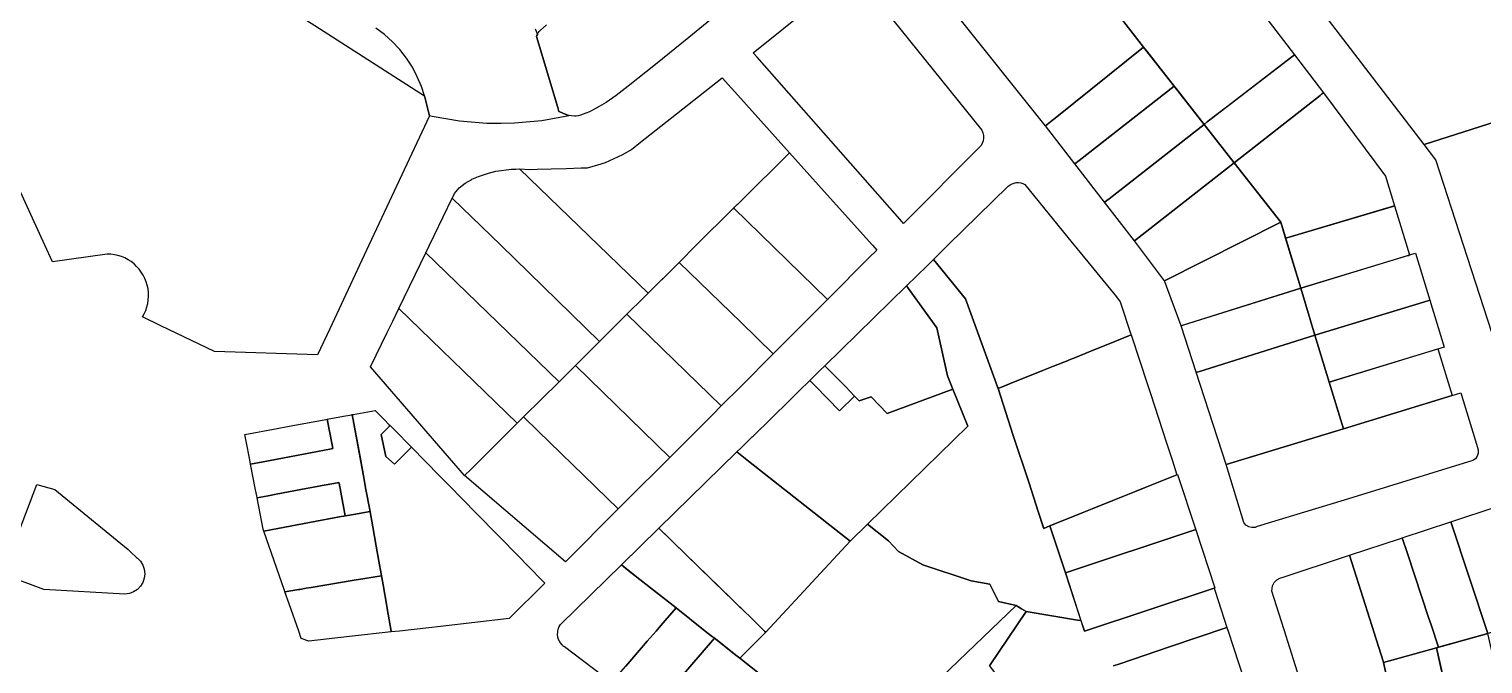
# Model space of a CAD drawing. Header units: metres. Extents: x 3 to 1027712, y 40 to 4430649.
# Drawn here: x 510570.9 to 510867.4, y 4411445.4 to 4411574.8 of the extents above; entities that cross this region are included whole.
import ezdxf

# ---------------------------------------------------------------- set-up
doc = ezdxf.new("R2010")
doc.units = ezdxf.units.M
doc.header["$MEASUREMENT"] = 0
doc.layers.add('A.ES.SDGC.CP.07003.cadastralparcel — CadastralParcel', color=1, linetype='Continuous')

msp = doc.modelspace()

# ---------------------------------------------------------------- linework, layer by layer
at = {"layer": 'A.ES.SDGC.CP.07003.cadastralparcel — CadastralParcel', "color": 7, "linetype": 'Continuous', "flags": 128}
for points in [[(510886.24, 4411561.2), (510855.35, 4411551.32), (510823.32, 4411593.17), (510810.9, 4411609.4), (510806.3, 4411615.4), (510809.5, 4411618.01), (510811.3, 4411619.48), (510815.96, 4411623.29), (510820.42, 4411626.93), (510823.32, 4411629.3), (510824.75, 4411630.46), (510824.55, 4411630.71), (510852.4, 4411652.99), (510846.76, 4411670.76), (510846.93, 4411670.82), (510851, 4411672.66), (510851.61, 4411672.98), (510851.93, 4411673.15), (510868.13, 4411622.2)], [(510608.72, 4411588.78), (510651.5, 4411561.23), (510652.53, 4411557.17), (510640.16, 4411530.76), (510632.19, 4411513.75), (510629.7, 4411508.44), (510608.72, 4411509.09), (510597.77, 4411514.36), (510594.02, 4411516.17), (510594.38, 4411516.82), (510594.68, 4411517.5), (510594.92, 4411518.21), (510595.09, 4411518.93), (510595.2, 4411519.67), (510595.25, 4411520.41), (510595.23, 4411521.15), (510595.14, 4411521.89), (510594.99, 4411522.62), (510594.78, 4411523.33), (510594.5, 4411524.03), (510594.16, 4411524.69), (510593.77, 4411525.32), (510593.32, 4411525.91), (510592.82, 4411526.47), (510592.28, 4411526.97), (510591.69, 4411527.43), (510591.06, 4411527.83), (510590.41, 4411528.18), (510589.72, 4411528.47), (510589.01, 4411528.69), (510588.28, 4411528.85), (510587.55, 4411528.95), (510586.8, 4411528.98), (510575.65, 4411527.39), (510574.1, 4411530.77), (510558.97, 4411563.71)], [(510714.06, 4411580.22), (510705.45, 4411573.14), (510698.64, 4411567.64), (510693.05, 4411563.18), (510690.6, 4411561.32), (510689.24, 4411560.34), (510688.54, 4411559.88), (510687.16, 4411559.06), (510685.93, 4411558.39), (510685.15, 4411557.99), (510684.44, 4411557.68), (510683.36, 4411557.29), (510682.83, 4411557.16), (510682.45, 4411557.11), (510682.08, 4411557.1), (510681.48, 4411557.14), (510680.99, 4411557.24), (510680.92, 4411557.26), (510680.53, 4411557.37), (510679.74, 4411557.68), (510679.43, 4411557.82), (510678.94, 4411558.07), (510678.71, 4411558.84), (510674.38, 4411573.35), (510674.46, 4411573.53), (510674.55, 4411573.76), (510674.55, 4411573.76), (510674.56, 4411573.79), (510674.72, 4411574.09), (510674.9, 4411574.35), (510675.08, 4411574.55), (510676.4, 4411575.74)], [(510674.12, 4411574.87), (510674.15, 4411574.79), (510674.55, 4411573.76), (510674.46, 4411573.53), (510674.38, 4411573.35), (510678.71, 4411558.84), (510678.94, 4411558.07), (510679.43, 4411557.82), (510679.74, 4411557.68), (510680.53, 4411557.37), (510680.92, 4411557.26), (510680.92, 4411557.26), (510680.97, 4411557.13), (510675.44, 4411556.14), (510669.84, 4411555.64), (510667.12, 4411555.57), (510664.23, 4411555.62), (510658.63, 4411556.09), (510653.09, 4411557.05), (510652.53, 4411557.17), (510651.5, 4411561.23), (510650.88, 4411563.11), (510650.05, 4411565.14), (510649.04, 4411567.09), (510647.86, 4411568.94), (510646.51, 4411570.67), (510646.38, 4411570.83), (510645.02, 4411572.27), (510643.38, 4411573.73), (510641.61, 4411575.04)], [(510874.24, 4411497.51), (510863.42, 4411530.76), (510857.74, 4411548.2), (510855.35, 4411551.32), (510886.24, 4411561.2)], [(510720.12, 4411443.2), (510715.82, 4411446.58), (510721.11, 4411451.87), (510721.11, 4411451.87), (510738.32, 4411470.46), (510741.88, 4411473.94), (510746.12, 4411470.52), (510748.17, 4411468.36), (510753.14, 4411465.63), (510763.02, 4411462.38), (510766.82, 4411461.69), (510768.57, 4411458.18), (510772.2, 4411457.35), (510743.59, 4411429.85)], [(510830.29, 4411441.35), (510826.83, 4411452.38), (510824.82, 4411458.76), (510824.35, 4411460.25), (510824.45, 4411461.34), (510824.8, 4411462), (510825.31, 4411462.54), (510825.95, 4411462.91), (510826.66, 4411463.14), (510839.57, 4411467.4), (510840.18, 4411467.6), (510847.03, 4411445.98), (510847.12, 4411445.68), (510848.54, 4411439.26)], [(510689.67, 4411441.62), (510680.05, 4411448.89), (510680.03, 4411448.91), (510680, 4411448.93), (510679.97, 4411448.95), (510679.95, 4411448.97), (510679.82, 4411449.07), (510679.71, 4411449.18), (510679.68, 4411449.2), (510679.66, 4411449.23), (510679.63, 4411449.25), (510679.61, 4411449.28), (510679.58, 4411449.3), (510679.56, 4411449.33), (510679.53, 4411449.35), (510679.44, 4411449.45), (510679.12, 4411449.89), (510678.88, 4411450.38), (510678.73, 4411450.9), (510678.66, 4411451.44), (510678.68, 4411451.98), (510678.71, 4411452.13), (510678.79, 4411452.51), (510678.99, 4411453.02), (510679.26, 4411453.49), (510691.68, 4411465.63), (510692.95, 4411464.63), (510692.95, 4411464.63), (510695.45, 4411462.66), (510702.82, 4411456.84), (510699.73, 4411453.27), (510698.74, 4411452.13), (510696.94, 4411450.04), (510695.76, 4411448.68), (510692.56, 4411444.98)], [(510766.75, 4411445.03), (510774.23, 4411456.11), (510784.68, 4411454.36), (510784.68, 4411454.36), (510785.4, 4411454.24), (510786.11, 4411452.08), (510812.53, 4411460.85), (510812.74, 4411460.22), (510815.15, 4411452.85), (510803.44, 4411448.88), (510793.32, 4411445.46), (510792.04, 4411445.03)], [(510792.04, 4411445.03), (510793.32, 4411445.46), (510803.44, 4411448.88), (510815.15, 4411452.85), (510815.39, 4411452.12), (510820.9, 4411435.25)]]:
    msp.add_lwpolyline(points, dxfattribs=at)
for points in [[(510810.66, 4411593.35), (510816.75, 4411585.42), (510822.87, 4411577.46), (510828.92, 4411569.6), (510815.34, 4411559.16), (510811.12, 4411555.91), (510810.49, 4411555.42), (510804.38, 4411563.23), (510798.18, 4411571.15), (510792.03, 4411579.01), (510786.12, 4411586.57), (510786.75, 4411587.07), (510804.67, 4411601.31), (510810.66, 4411593.35)], [(510769.91, 4411586.27), (510769.78, 4411586.44), (510779.62, 4411594.31), (510779.71, 4411594.2), (510785.94, 4411586.42), (510786.12, 4411586.57), (510792.03, 4411579.01), (510798.18, 4411571.15), (510780.44, 4411556.99), (510778.13, 4411555.15), (510777.84, 4411555.51), (510759.92, 4411577.9), (510759.74, 4411578.13), (510759.6, 4411578.3), (510759.41, 4411578.54), (510761.83, 4411580.32), (510764.25, 4411582.1), (510769.91, 4411586.27)], [(510749.17, 4411535.22), (510748.91, 4411535.53), (510719.34, 4411569.1), (510718.54, 4411570.01), (510737.42, 4411585.23), (510738.02, 4411585.52), (510738.67, 4411585.64), (510739.34, 4411585.57), (510739.96, 4411585.31), (510740.48, 4411584.89), (510765.15, 4411554.25), (510765.37, 4411553.72), (510765.49, 4411553.17), (510765.51, 4411552.6), (510765.42, 4411552.04), (510765.23, 4411551.51), (510764.95, 4411551.02), (510749.17, 4411535.22)], [(510778.96, 4411555.82), (510780.44, 4411556.99), (510798.18, 4411571.15), (510798.82, 4411570.34), (510804.38, 4411563.23), (510785.01, 4411548.08), (510784.12, 4411547.38), (510778.13, 4411555.15), (510778.96, 4411555.82)], [(510828.92, 4411569.6), (510834.85, 4411561.88), (510834.48, 4411561.58), (510834.17, 4411561.34), (510816.61, 4411547.6), (510810.49, 4411555.42), (510811.12, 4411555.91), (510828.4, 4411569.2), (510828.92, 4411569.6)], [(510670.86, 4411546.34), (510672.99, 4411546.22), (510674.53, 4411546.27), (510677.38, 4411546.36), (510680.39, 4411546.45), (510683.47, 4411546.54), (510684.79, 4411546.58), (510686.88, 4411547.14), (510688.43, 4411547.68), (510691.96, 4411549.28), (510693.72, 4411550.32), (510695.55, 4411551.77), (510705.13, 4411559.31), (510712.22, 4411564.91), (510716.02, 4411560.67), (510725.93, 4411549.63), (510716.02, 4411539.78), (510714.42, 4411538.19), (510706.94, 4411530.76), (510703.44, 4411527.29), (510697.12, 4411521.01), (510670.86, 4411546.34)], [(510785.01, 4411548.08), (510804.38, 4411563.23), (510804.98, 4411562.46), (510810.49, 4411555.42), (510791.12, 4411540.27), (510790.17, 4411539.53), (510784.12, 4411547.38), (510785.01, 4411548.08)], [(510849.33, 4411538.81), (510827.85, 4411532.43), (510827.1, 4411532.21), (510826.12, 4411535.45), (510816.61, 4411547.6), (510834.17, 4411561.34), (510834.48, 4411561.58), (510834.85, 4411561.88), (510847.5, 4411544.84), (510849.33, 4411538.81)], [(510810.49, 4411555.42), (510816.61, 4411547.6), (510796.29, 4411531.7), (510790.17, 4411539.53), (510791.12, 4411540.27), (510810.49, 4411555.42)], [(510714.74, 4411538.51), (510716.02, 4411539.78), (510725.93, 4411549.63), (510734.26, 4411540.35), (510742.85, 4411530.76), (510743.74, 4411529.77), (510742.16, 4411528.18), (510733.85, 4411519.88), (510733.72, 4411519.75), (510714.59, 4411538.37), (510714.74, 4411538.51)], [(510802.43, 4411523.49), (510796.29, 4411531.7), (510816.61, 4411547.6), (510826.12, 4411535.45), (510802.43, 4411523.49)], [(510669.22, 4411546.27), (510670.16, 4411546.31), (510670.86, 4411546.34), (510697.12, 4411521.01), (510696.7, 4411520.59), (510696.25, 4411520.14), (510692.78, 4411516.7), (510687.22, 4411511.17), (510667.11, 4411530.76), (510657.19, 4411540.38), (510657.55, 4411541.11), (510657.65, 4411541.32), (510658.62, 4411542.47), (510659.82, 4411543.41), (510661.14, 4411544.2), (510661.2, 4411544.23), (510662.54, 4411544.8), (510664.56, 4411545.48), (510666.06, 4411545.85), (510666.63, 4411545.96), (510668.74, 4411546.25), (510669.22, 4411546.27)], [(510761.87, 4411519.84), (510755.34, 4411527.9), (510758.27, 4411530.76), (510770.58, 4411542.81), (510770.94, 4411543.09), (510771.33, 4411543.31), (510771.76, 4411543.46), (510772.2, 4411543.54), (510772.65, 4411543.55), (510773.1, 4411543.48), (510773.53, 4411543.34), (510773.93, 4411543.14), (510783.63, 4411531.26), (510784.04, 4411530.76), (510792.64, 4411520.23), (510793.42, 4411519.27), (510795.59, 4411512.63), (510795.64, 4411512.49), (510792.65, 4411511.29), (510791.12, 4411510.67), (510790.6, 4411510.46), (510787.4, 4411509.18), (510787.09, 4411509.06), (510784.27, 4411507.92), (510782.86, 4411507.35), (510782.75, 4411507.31), (510779.82, 4411506.13), (510778.1, 4411505.44), (510777.76, 4411505.3), (510773.22, 4411503.47), (510771.99, 4411502.98), (510768.48, 4411501.57), (510768.36, 4411501.89), (510761.87, 4411519.84)], [(510653.5, 4411532.75), (510657.19, 4411540.38), (510667.11, 4411530.76), (510687.22, 4411511.17), (510682.28, 4411506.25), (510678.95, 4411502.95), (510651.81, 4411529.26), (510652.54, 4411530.76), (510653.5, 4411532.75)], [(510733.72, 4411519.75), (510733.56, 4411519.58), (510722.61, 4411508.61), (510716.02, 4411515.07), (510703.44, 4411527.29), (510706.94, 4411530.76), (510714.42, 4411538.19), (510714.59, 4411538.37), (510733.72, 4411519.75)], [(510852.37, 4411528.79), (510852.21, 4411528.72), (510830.2, 4411522.02), (510827.1, 4411532.21), (510827.85, 4411532.43), (510849.19, 4411538.77), (510849.33, 4411538.81), (510852.37, 4411528.79)], [(510805.83, 4411514.38), (510802.43, 4411523.49), (510826.12, 4411535.45), (510830.2, 4411522.02), (510805.83, 4411514.38)], [(510646.29, 4411517.87), (510651.81, 4411529.26), (510678.95, 4411502.95), (510671.73, 4411495.78), (510670.42, 4411494.48), (510646.29, 4411517.87)], [(510703.44, 4411527.29), (510716.02, 4411515.07), (510722.61, 4411508.61), (510716.02, 4411502.01), (510712.02, 4411498.01), (510692.78, 4411516.7), (510696.25, 4411520.14), (510703.44, 4411527.29)], [(510778.54, 4411473.35), (510779.07, 4411473.56), (510782.22, 4411463.96), (510785.4, 4411454.24), (510784.68, 4411454.36), (510774.23, 4411456.11), (510773.27, 4411456.68), (510772.2, 4411457.35), (510768.57, 4411458.18), (510766.82, 4411461.69), (510763.02, 4411462.38), (510753.14, 4411465.63), (510748.17, 4411468.36), (510746.12, 4411470.52), (510741.88, 4411473.94), (510762.3, 4411493.91), (510759.27, 4411501.43), (510758.17, 4411504.17), (510756.01, 4411513.93), (510749.81, 4411522.48), (510754, 4411526.58), (510755.34, 4411527.9), (510761.87, 4411519.84), (510768.36, 4411501.89), (510768.48, 4411501.57), (510771.6, 4411492.02), (510774.73, 4411482.47), (510776.75, 4411476.3), (510777.81, 4411473.05), (510778.54, 4411473.35)], [(510852.37, 4411528.79), (510853.63, 4411529.14), (510856.54, 4411519.59), (510855.28, 4411519.2), (510833.12, 4411512.46), (510830.2, 4411522.02), (510851.99, 4411528.66), (510852.21, 4411528.72), (510852.37, 4411528.79)], [(510737.42, 4411501.88), (510733.17, 4411506.21), (510749.81, 4411522.48), (510756.01, 4411513.93), (510758.17, 4411504.17), (510759.27, 4411501.43), (510745.85, 4411496.5), (510742.58, 4411499.86), (510740.19, 4411499.06), (510739.23, 4411500.04), (510737.42, 4411501.88)], [(510806.35, 4411514.55), (510830.2, 4411522.02), (510833.12, 4411512.46), (510809.34, 4411505), (510808.92, 4411504.87), (510805.83, 4411514.38), (510806.35, 4411514.55)], [(510645.06, 4411515.33), (510646.29, 4411517.87), (510670.42, 4411494.48), (510660.95, 4411485.07), (510659.71, 4411483.84), (510640.54, 4411505.99), (510643.93, 4411512.99), (510645.06, 4411515.33)], [(510859.45, 4411510.02), (510836.03, 4411502.89), (510833.12, 4411512.46), (510855.28, 4411519.2), (510856.54, 4411519.59), (510859.45, 4411510.02)], [(510692.78, 4411516.7), (510712.02, 4411498.01), (510710.22, 4411496.21), (510702.35, 4411488.33), (510701.52, 4411487.5), (510682.28, 4411506.25), (510687.22, 4411511.17), (510692.78, 4411516.7)], [(510804.96, 4411483.98), (510779.07, 4411473.56), (510777.81, 4411473.05), (510777.7, 4411473.39), (510776.75, 4411476.3), (510774.73, 4411482.47), (510771.6, 4411492.02), (510768.48, 4411501.57), (510770.32, 4411502.31), (510771.99, 4411502.98), (510773.22, 4411503.47), (510777.76, 4411505.3), (510778.1, 4411505.44), (510779.82, 4411506.13), (510782.75, 4411507.31), (510782.86, 4411507.35), (510784.27, 4411507.92), (510787.09, 4411509.06), (510787.4, 4411509.18), (510790.6, 4411510.46), (510791.12, 4411510.67), (510792.65, 4411511.29), (510795.64, 4411512.49), (510796.36, 4411510.29), (510796.73, 4411509.16), (510799.55, 4411500.54), (510802.83, 4411490.51), (510804.03, 4411486.83), (510804.9, 4411484.19), (510804.92, 4411484.12), (510804.96, 4411483.98)], [(510809.34, 4411505), (510833.12, 4411512.46), (510836.03, 4411502.89), (510838.93, 4411493.37), (510815.01, 4411486.09), (510808.92, 4411504.87), (510809.34, 4411505)], [(510858.19, 4411509.64), (510861.09, 4411500.12), (510838.93, 4411493.37), (510836.03, 4411502.89), (510858.19, 4411509.64)], [(510682.28, 4411506.25), (510701.52, 4411487.5), (510692.54, 4411478.51), (510691.04, 4411477.01), (510674.73, 4411492.86), (510671.73, 4411495.78), (510678.95, 4411502.95), (510682.28, 4411506.25)], [(510739.23, 4411500.04), (510736.16, 4411497.04), (510731.16, 4411502.13), (510730.11, 4411503.21), (510730.6, 4411503.7), (510732.15, 4411505.21), (510733.14, 4411506.17), (510733.17, 4411506.21), (510737.42, 4411501.88), (510739.23, 4411500.04)], [(510717.62, 4411486.79), (510715.24, 4411488.67), (510716.02, 4411489.42), (510718.35, 4411491.71), (510718.53, 4411491.88), (510726, 4411499.2), (510727.88, 4411501.03), (510730.11, 4411503.21), (510731.16, 4411502.13), (510736.16, 4411497.04), (510739.23, 4411500.04), (510740.19, 4411499.06), (510742.58, 4411499.86), (510745.85, 4411496.5), (510759.27, 4411501.43), (510762.3, 4411493.91), (510741.88, 4411473.94), (510738.32, 4411470.46), (510717.62, 4411486.79)], [(510861.09, 4411500.12), (510862.85, 4411500.66), (510866.27, 4411489.51), (510866.41, 4411489.04), (510866.42, 4411488.95), (510866.42, 4411488.4), (510866.22, 4411487.78), (510865.85, 4411487.26), (510865.33, 4411486.87), (510839.05, 4411478.82), (510821.36, 4411473.41), (510820.91, 4411473.25), (510820.9, 4411473.25), (510820.24, 4411473.22), (510819.6, 4411473.38), (510819.04, 4411473.73), (510818.62, 4411474.23), (510815.01, 4411486.09), (510838.93, 4411493.37), (510861.09, 4411500.12)], [(510636.75, 4411496.24), (510636.98, 4411496.29), (510641.47, 4411497.12), (510643.39, 4411495.16), (510644.28, 4411494.26), (510644.5, 4411494.03), (510642.65, 4411492.21), (510643.61, 4411487.71), (510645.38, 4411486.14), (510648.88, 4411489.58), (510654.56, 4411483.79), (510656.52, 4411481.8), (510662.06, 4411476.15), (510670.93, 4411467.11), (510672.3, 4411465.72), (510676.07, 4411461.88), (510668.8, 4411454.65), (510654.76, 4411453.07), (510652.42, 4411452.81), (510646.4, 4411452.13), (510644.75, 4411451.94), (510644.72, 4411452.13), (510643.91, 4411456.75), (510643.83, 4411457.18), (510643.07, 4411461.52), (510642.68, 4411463.76), (510642.22, 4411466.37), (510641.69, 4411469.4), (510641, 4411473.35), (510640.46, 4411476.41), (510640.41, 4411476.48), (510639.52, 4411481.31), (510639.2, 4411483.03), (510636.75, 4411496.24)], [(510631.42, 4411495.26), (510631.69, 4411495.31), (510632.66, 4411490.07), (510632.8, 4411489.32), (510632.53, 4411489.27), (510622.56, 4411487.39), (510618.63, 4411486.65), (510616.04, 4411486.17), (510615.87, 4411487.05), (510615.13, 4411490.84), (510614.86, 4411492.19), (510621.48, 4411493.42), (510623.55, 4411493.8), (510631.42, 4411495.26)], [(510632.8, 4411489.32), (510632.66, 4411490.07), (510631.69, 4411495.31), (510634.98, 4411495.91), (510635.43, 4411496), (510636.31, 4411496.16), (510636.61, 4411496.22), (510636.75, 4411496.24), (510638.37, 4411487.54), (510639.2, 4411483.03), (510639.52, 4411481.31), (510640.41, 4411476.48), (510637.04, 4411475.86), (510636.61, 4411475.79), (510635.41, 4411475.59), (510635.34, 4411475.58), (510634.45, 4411480.43), (510634.11, 4411482.25), (510634.08, 4411482.4), (510633.81, 4411482.34), (510631.48, 4411481.92), (510630.68, 4411481.78), (510629.66, 4411481.58), (510629.2, 4411481.51), (510626.29, 4411480.95), (510621.27, 4411480.02), (510619.65, 4411479.72), (510617.39, 4411479.31), (510617.31, 4411479.71), (510617.07, 4411480.92), (510616.04, 4411486.17), (510618.63, 4411486.65), (510622.56, 4411487.39), (510632.53, 4411489.27), (510632.8, 4411489.32)], [(510645.4, 4411493.12), (510648.88, 4411489.58), (510645.38, 4411486.14), (510643.61, 4411487.71), (510642.65, 4411492.21), (510644.5, 4411494.03), (510645.4, 4411493.12)], [(510671.73, 4411495.78), (510674.73, 4411492.86), (510691.04, 4411477.01), (510680.25, 4411466.2), (510659.71, 4411483.84), (510660.95, 4411485.07), (510670.42, 4411494.48), (510671.73, 4411495.78)], [(510720.85, 4411452.13), (510720.1, 4411452.86), (510718.68, 4411454.25), (510716.02, 4411456.83), (510715.85, 4411457), (510714.11, 4411458.69), (510712.93, 4411459.84), (510702.18, 4411470.28), (510701.45, 4411470.99), (510699.3, 4411473.09), (510715.24, 4411488.67), (510717.62, 4411486.79), (510738.32, 4411470.46), (510721.11, 4411451.87), (510720.85, 4411452.13)], [(510576.11, 4411481), (510591.12, 4411468.73), (510591.63, 4411468.2), (510592.82, 4411467.14), (510592.98, 4411467.01), (510593.61, 4411466.36), (510594.09, 4411465.57), (510594.38, 4411464.71), (510594.47, 4411463.8), (510594.37, 4411462.89), (510594.07, 4411462.02), (510593.6, 4411461.25), (510592.96, 4411460.59), (510592.2, 4411460.09), (510591.34, 4411459.77), (510590.44, 4411459.64), (510573.86, 4411460.58), (510565.55, 4411463.73), (510572.47, 4411481.97), (510576.11, 4411481)], [(510634.5, 4411475.45), (510621.59, 4411473), (510618.78, 4411472.48), (510618.64, 4411472.9), (510617.39, 4411479.31), (510619.65, 4411479.72), (510621.27, 4411480.02), (510626.29, 4411480.95), (510629.2, 4411481.51), (510629.66, 4411481.58), (510630.68, 4411481.78), (510631.48, 4411481.92), (510633.81, 4411482.34), (510634.08, 4411482.4), (510634.11, 4411482.25), (510634.45, 4411480.43), (510635.34, 4411475.58), (510635.08, 4411475.54), (510634.5, 4411475.45)], [(510805.11, 4411484.04), (510808.8, 4411472.78), (510808.64, 4411472.73), (510782.22, 4411463.96), (510779.07, 4411473.56), (510805.11, 4411484.04)], [(510623.07, 4411460.15), (510622.98, 4411460.42), (510618.78, 4411472.48), (510621.59, 4411473), (510634.5, 4411475.45), (510635.08, 4411475.54), (510635.34, 4411475.58), (510635.41, 4411475.59), (510636.61, 4411475.79), (510637.04, 4411475.86), (510640.41, 4411476.48), (510640.46, 4411476.41), (510641, 4411473.35), (510641.69, 4411469.4), (510642.22, 4411466.37), (510642.68, 4411463.76), (510642.74, 4411463.39), (510639.32, 4411462.82), (510637.15, 4411462.47), (510628.4, 4411461.03), (510627.4, 4411460.86), (510626.11, 4411460.59), (510625.87, 4411460.58), (510623.07, 4411460.15)], [(510868.35, 4411451.62), (510860.83, 4411474.41), (510870.3, 4411477.54), (510877.95, 4411454.34), (510868.35, 4411451.62)], [(510720.1, 4411452.86), (510720.85, 4411452.13), (510721.11, 4411451.87), (510715.82, 4411446.58), (510715.02, 4411447.22), (510710.51, 4411450.78), (510710.27, 4411450.97), (510708.79, 4411452.13), (510702.82, 4411456.84), (510695.45, 4411462.66), (510691.68, 4411465.63), (510699.3, 4411473.09), (510702.18, 4411470.28), (510714.11, 4411458.69), (510715.85, 4411457), (510716.02, 4411456.83), (510718.68, 4411454.25), (510720.1, 4411452.86)], [(510851.92, 4411468.13), (510850.93, 4411471.15), (510860.83, 4411474.41), (510868.35, 4411451.62), (510858.31, 4411448.81), (510856.79, 4411453.41), (510856.3, 4411454.89), (510854.93, 4411459.04), (510851.92, 4411468.13)], [(510812.53, 4411460.85), (510786.11, 4411452.08), (510782.22, 4411463.96), (510808.64, 4411472.73), (510808.8, 4411472.78), (510812.69, 4411460.9), (510812.53, 4411460.85)], [(510850.53, 4411471.01), (510850.93, 4411471.15), (510851.92, 4411468.13), (510854.93, 4411459.04), (510856.3, 4411454.89), (510856.79, 4411453.41), (510858.31, 4411448.81), (510857.9, 4411448.69), (510847.11, 4411445.71), (510847.03, 4411445.98), (510840.18, 4411467.6), (510850.53, 4411471.01)], [(510626.11, 4411460.59), (510627.4, 4411460.86), (510628.4, 4411461.03), (510637.15, 4411462.47), (510639.32, 4411462.82), (510642.74, 4411463.39), (510642.81, 4411463.01), (510643.07, 4411461.52), (510643.83, 4411457.18), (510643.91, 4411456.75), (510644.72, 4411452.13), (510644.75, 4411451.94), (510636.21, 4411450.98), (510627.91, 4411450.05), (510626.38, 4411450.62), (510625.86, 4411452.13), (510623.93, 4411457.69), (510623.07, 4411460.15), (510625.87, 4411460.58), (510626.11, 4411460.59)], [(510710.51, 4411450.78), (510710.64, 4411450.67), (510697.66, 4411435.56), (510697.52, 4411435.67), (510691.59, 4411440.16), (510689.67, 4411441.62), (510692.56, 4411444.98), (510695.76, 4411448.68), (510696.94, 4411450.04), (510698.74, 4411452.13), (510699.73, 4411453.27), (510702.82, 4411456.84), (510708.79, 4411452.13), (510710.27, 4411450.97), (510710.51, 4411450.78)], [(510727.04, 4411413.9), (510726.88, 4411414.05), (510735.38, 4411422.25), (510736.82, 4411423.64), (510738.81, 4411425.55), (510740.61, 4411427.29), (510743.06, 4411429.65), (510743.22, 4411429.5), (510743.59, 4411429.85), (510772.2, 4411457.35), (510773.27, 4411456.68), (510774.23, 4411456.11), (510766.75, 4411445.03), (510771.58, 4411438.56), (510747.33, 4411422.36), (510746.25, 4411420.72), (510746.86, 4411420.26), (510746.21, 4411419.43), (510742.57, 4411414.62), (510735.95, 4411405.88), (510726.71, 4411413.58), (510727.04, 4411413.9)], [(510710.64, 4411450.67), (510715.02, 4411447.22), (510715.82, 4411446.58), (510720.12, 4411443.2), (510715.46, 4411439.27), (510712.22, 4411436.54), (510704.73, 4411430.22), (510697.66, 4411435.56), (510710.64, 4411450.67)], [(510863.03, 4411426.2), (510861.96, 4411430.9), (510858.81, 4411444.7), (510857.9, 4411448.69), (510868.15, 4411451.57), (510868.31, 4411451.61), (510873.54, 4411428.71), (510863.03, 4411426.2)], [(510852.03, 4411423.56), (510851.83, 4411424.45), (510850.98, 4411428.27), (510849.9, 4411433.16), (510848.91, 4411437.59), (510848.54, 4411439.26), (510847.12, 4411445.68), (510847.11, 4411445.71), (510857.9, 4411448.69), (510863.03, 4411426.2), (510852.03, 4411423.56)]]:
    msp.add_lwpolyline(points, close=True, dxfattribs=at)

doc.saveas('drawing.dxf')
